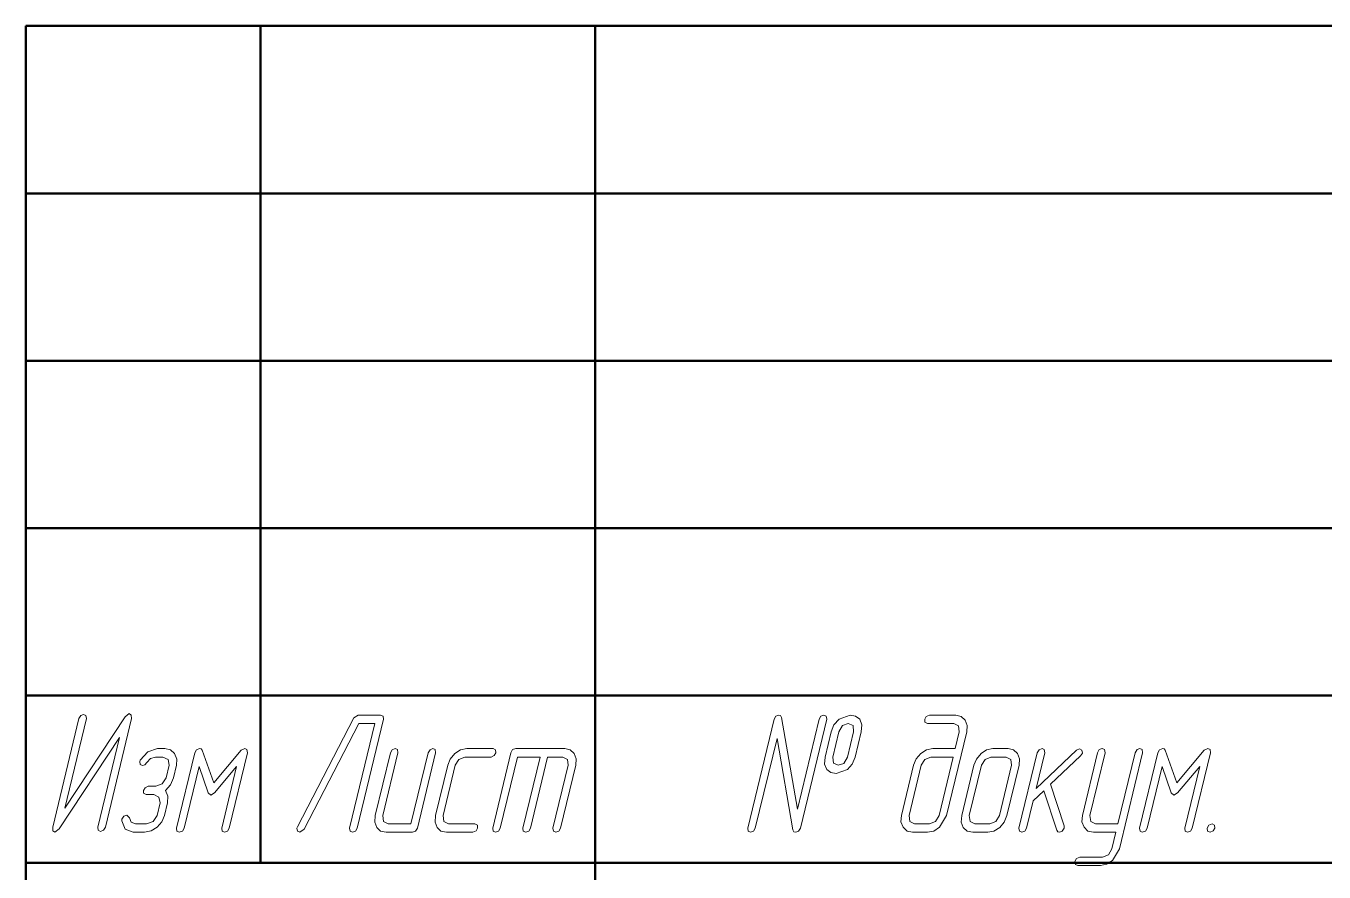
# Model space of a CAD drawing. Extents: x 0 to 420, y 0 to 297.
# Drawn here: x 230 to 268.77, y 34.73 to 60 of the extents above; entities that cross this region are included whole.
import ezdxf

# ---------------------------------------------------------------- set-up
doc = ezdxf.new("R2010")
doc.units = 0

msp = doc.modelspace()

# ---------------------------------------------------------------- linework, layer by layer
at = {"color": 7, "lineweight": 50}
for p, q in [((230, 5), (230, 60)), ((230, 60), (415, 60)), ((237, 35), (237, 60)), ((247, 5), (247, 60)), ((230, 55), (295, 55)), ((230, 50), (295, 50)), ((230, 45), (295, 45)), ((230, 40), (295, 40)), ((230, 40), (295, 40)), ((230, 35), (295, 35)), ((230, 35), (295, 35))]:
    msp.add_line(p, q, dxfattribs=at)
at = {"color": 7, "lineweight": 13}
for points in [[(232.373016, 36.067253), (233.155914, 39.316521), (233.146713, 39.418861), (233.086838, 39.459797), (232.957886, 39.367691), (231.161835, 36.635235), (231.80658, 39.316521), (231.792755, 39.408627), (231.71907, 39.439331), (231.636185, 39.408627), (231.580917, 39.316521), (230.798019, 36.067253), (230.798019, 35.964912), (230.862503, 35.923977), (230.996048, 36.016083), (232.792099, 38.748539), (232.147369, 36.067253), (232.161179, 35.975147), (232.230255, 35.944447), (232.317764, 35.975147)], [(239.888489, 36.041668), (240.67598, 39.290939), (240.666779, 39.383041), (240.593094, 39.418861), (239.920715, 39.418861), (239.796371, 39.331875), (238.110855, 36.082603), (238.08783, 36.036552), (238.106247, 35.949562), (238.179932, 35.918861), (238.308884, 36.005848), (239.943741, 39.168129), (240.422699, 39.168129), (239.667435, 36.041668), (239.681244, 35.949562), (239.75032, 35.918861), (239.842438, 35.949562)], [(253.130264, 36.041668), (253.917755, 39.290939), (253.899338, 39.383041), (253.830261, 39.418861), (253.742767, 39.383041), (253.692108, 39.290939), (253.042755, 36.60965), (252.563812, 39.342106), (252.53157, 39.403511), (252.480911, 39.418861), (252.393417, 39.383041), (252.342758, 39.290939), (251.555267, 36.041668), (251.569077, 35.949562), (251.638153, 35.918861), (251.730255, 35.949562), (251.780914, 36.041668), (252.430267, 38.722954), (252.904602, 35.990498), (252.936844, 35.934212), (252.987503, 35.918861), (253.074997, 35.949562)], [(254.765137, 38.165207), (254.944733, 38.9174), (254.958557, 39.127193), (254.898682, 39.290939), (254.778946, 39.383041), (254.617767, 39.413746), (254.28157, 39.290939), (254.129608, 39.127193), (254.046707, 38.9174), (253.867096, 38.165207), (253.848679, 37.95541), (253.917755, 37.791668), (254.037491, 37.699562), (254.198685, 37.668861), (254.534866, 37.791668), (254.677628, 37.95541)], [(254.539474, 38.165207), (254.424347, 37.97588), (254.258545, 37.919594), (254.115784, 37.980995), (254.092758, 38.165207), (254.272369, 38.9174), (254.382889, 39.101608), (254.557892, 39.168129), (254.700653, 39.101608), (254.71907, 38.9174)], [(257.753937, 38.415939), (257.081573, 38.415939), (256.892761, 38.380119), (256.722351, 38.272663), (256.584198, 38.108921), (256.510529, 37.919594), (256.146698, 36.420322), (256.132904, 36.22588), (256.197357, 36.067253), (256.3125, 35.954681), (256.478302, 35.918861), (256.924988, 35.918861), (257.109222, 35.954681), (257.28421, 36.067253), (257.496063, 36.420322), (258.099335, 38.9174), (258.108551, 39.106728), (258.053284, 39.27047), (257.928955, 39.377926), (257.767761, 39.418861), (256.980255, 39.418861), (256.888153, 39.377926), (256.842102, 39.290939), (256.84671, 39.203949), (256.92038, 39.168129), (257.707886, 39.168129), (257.850647, 39.096493), (257.873688, 38.9174)], [(234.164474, 37.1674), (234.321045, 37.331142), (234.408554, 37.540939), (234.500656, 37.919594), (234.509857, 38.103802), (234.440781, 38.267548), (234.311844, 38.380119), (234.146042, 38.415939), (233.925003, 38.415939), (233.639465, 38.323833), (233.413818, 38.073101), (233.399994, 38.032166), (233.40921, 37.945175), (233.482895, 37.909359), (233.547363, 37.929825), (233.607239, 37.996346), (233.717758, 38.119152), (233.865128, 38.165207), (234.086182, 38.165207), (234.242752, 38.093571), (234.279602, 37.919594), (234.1875, 37.540939), (234.067764, 37.366962), (233.874344, 37.295322), (233.65329, 37.295322), (233.55658, 37.249271), (233.50592, 37.1674), (233.515121, 37.08041), (233.593414, 37.044594), (233.814468, 37.044594), (233.971054, 36.967838), (234.007889, 36.793861), (233.915787, 36.420322), (233.796051, 36.24123), (233.602631, 36.169594), (233.266449, 36.169594), (233.146713, 36.215645), (233.091446, 36.343571), (233.013153, 36.430557), (232.921051, 36.394737), (232.865784, 36.307751), (232.861176, 36.261696), (232.967102, 36.010967), (233.206573, 35.918861), (233.542755, 35.918861), (233.736176, 35.959797), (233.915787, 36.067253), (234.05394, 36.22588), (234.136841, 36.420322), (234.228943, 36.793861), (234.238159, 36.998539)], [(236.071045, 36.041668), (236.614471, 38.293129), (236.600647, 38.385235), (236.536179, 38.421055), (236.425659, 38.364769), (235.610519, 37.397663), (235.265121, 38.364769), (235.228287, 38.405704), (235.186844, 38.421055), (235.094727, 38.380119), (235.039474, 38.293129), (234.496048, 36.041668), (234.509857, 35.949562), (234.578949, 35.918861), (234.671051, 35.949562), (234.72171, 36.041668), (235.168411, 37.878658), (235.444733, 37.09576), (235.523026, 37.024124), (235.633545, 37.09576), (236.292099, 37.878658), (235.845398, 36.041668), (235.859207, 35.949562), (235.928284, 35.918861), (236.020386, 35.949562)], [(241.689148, 36.041668), (242.232559, 38.293129), (242.21875, 38.385235), (242.149673, 38.415939), (242.066772, 38.380119), (242.006897, 38.293129), (241.495728, 36.169594), (240.818741, 36.169594), (240.680588, 36.24123), (240.657562, 36.420322), (241.108871, 38.293129), (241.095062, 38.385235), (241.025986, 38.415939), (240.938477, 38.380119), (240.883224, 38.293129), (240.4319, 36.420322), (240.418091, 36.22076), (240.477951, 36.062138), (240.593094, 35.949562), (240.758881, 35.918861), (241.546371, 35.918861), (241.638489, 35.949562)], [(243.347031, 35.918861), (243.443741, 35.959797), (243.489807, 36.041668), (243.480591, 36.133774), (243.406906, 36.169594), (242.6194, 36.169594), (242.481247, 36.24123), (242.458221, 36.420322), (242.822037, 37.919594), (242.927963, 38.093571), (243.102951, 38.165207), (243.890457, 38.165207), (243.987167, 38.206142), (244.033218, 38.293129), (244.024017, 38.380119), (243.950333, 38.415939), (243.162827, 38.415939), (242.974014, 38.380119), (242.808228, 38.267548), (242.670059, 38.103802), (242.596375, 37.919594), (242.232559, 36.420322), (242.21875, 36.22076), (242.27861, 36.062138), (242.393753, 35.949562), (242.55954, 35.918861)], [(245.354935, 38.165207), (244.839142, 36.041668), (244.852951, 35.949562), (244.926636, 35.918861), (245.014145, 35.949562), (245.064804, 36.041668), (245.580582, 38.165207), (246.031906, 38.165207), (246.170059, 38.093571), (246.193085, 37.919594), (245.737167, 36.041668), (245.755585, 35.949562), (245.824661, 35.918861), (245.91217, 35.949562), (245.96283, 36.041668), (246.418747, 37.919594), (246.427963, 38.108921), (246.372696, 38.272663), (246.25296, 38.380119), (246.091766, 38.415939), (244.627304, 38.415939), (244.535187, 38.385235), (244.484543, 38.293129), (243.941116, 36.041668), (243.954926, 35.949562), (244.024017, 35.918861), (244.116119, 35.949562), (244.166779, 36.041668), (244.682556, 38.165207)], [(259.296722, 36.420322), (259.660522, 37.919594), (259.669739, 38.108921), (259.609863, 38.272663), (259.490143, 38.380119), (259.328949, 38.415939), (258.877625, 38.415939), (258.688812, 38.380119), (258.52301, 38.267548), (258.384857, 38.103802), (258.311188, 37.919594), (257.947357, 36.420322), (257.933563, 36.22076), (257.993408, 36.062138), (258.108551, 35.949562), (258.274353, 35.918861), (258.725647, 35.918861), (258.905273, 35.949562), (259.080261, 36.062138), (259.213806, 36.22076)], [(260.600006, 37.351608), (261.498016, 38.195908), (261.553284, 38.282898), (261.534851, 38.369884), (261.46579, 38.41082), (261.373688, 38.369884), (260.171722, 37.228802), (260.424988, 38.293129), (260.411194, 38.385235), (260.34671, 38.415939), (260.259216, 38.380119), (260.199341, 38.293129), (259.655914, 36.041668), (259.674347, 35.949562), (259.743408, 35.918861), (259.830933, 35.949562), (259.881592, 36.041668), (260.07959, 36.855267), (260.397369, 37.157166), (260.78421, 35.975147), (260.816437, 35.929096), (260.862488, 35.918861), (260.950012, 35.954681), (261.005249, 36.041668), (261.005249, 36.113304)], [(262.552643, 35.918861), (262.432892, 35.422516), (262.326965, 35.243423), (262.151978, 35.171783), (261.475006, 35.171783), (261.378296, 35.135967), (261.327637, 35.048977), (261.341431, 34.956875), (261.415131, 34.921055), (262.092102, 34.921055), (262.271698, 34.96199), (262.446716, 35.069447), (262.658539, 35.422516), (263.349335, 38.293129), (263.33551, 38.385235), (263.266449, 38.421055), (263.183563, 38.385235), (263.123688, 38.293129), (262.612488, 36.169594), (261.940125, 36.169594), (261.801971, 36.24123), (261.774353, 36.420322), (262.225647, 38.293129), (262.211853, 38.385235), (262.142761, 38.421055), (262.055267, 38.385235), (262, 38.293129), (261.548676, 36.420322), (261.534851, 36.22588), (261.599335, 36.067253), (261.714478, 35.954681), (261.880249, 35.918861)], [(264.832245, 36.041668), (265.375671, 38.293129), (265.361847, 38.385235), (265.297363, 38.421055), (265.186829, 38.364769), (264.371704, 37.397663), (264.026306, 38.364769), (263.989471, 38.405704), (263.948029, 38.421055), (263.855927, 38.380119), (263.800659, 38.293129), (263.257233, 36.041668), (263.271057, 35.949562), (263.340118, 35.918861), (263.43222, 35.949562), (263.48288, 36.041668), (263.929596, 37.878658), (264.205933, 37.09576), (264.28421, 37.024124), (264.394745, 37.09576), (265.053284, 37.878658), (264.606567, 36.041668), (264.620392, 35.949562), (264.689484, 35.918861), (264.781586, 35.949562)], [(257.694092, 38.165207), (257.270386, 36.420322), (257.164459, 36.24123), (256.984863, 36.169594), (256.538147, 36.169594), (256.395386, 36.24123), (256.372375, 36.420322), (256.736176, 37.919594), (256.842102, 38.093571), (257.021698, 38.165207)], [(259.071045, 36.420322), (258.965118, 36.24123), (258.785522, 36.169594), (258.334198, 36.169594), (258.196045, 36.24123), (258.173035, 36.420322), (258.536835, 37.919594), (258.642761, 38.093571), (258.817749, 38.165207), (259.269073, 38.165207), (259.411835, 38.093571), (259.434875, 37.919594)], [(265.421722, 36.169594), (265.32959, 36.128658), (265.278931, 36.041668), (265.288147, 35.954681), (265.361847, 35.918861), (265.458557, 35.959797), (265.504608, 36.041668), (265.495392, 36.133774)]]:
    msp.add_lwpolyline(points, close=True, dxfattribs=at)

doc.saveas('drawing.dxf')
